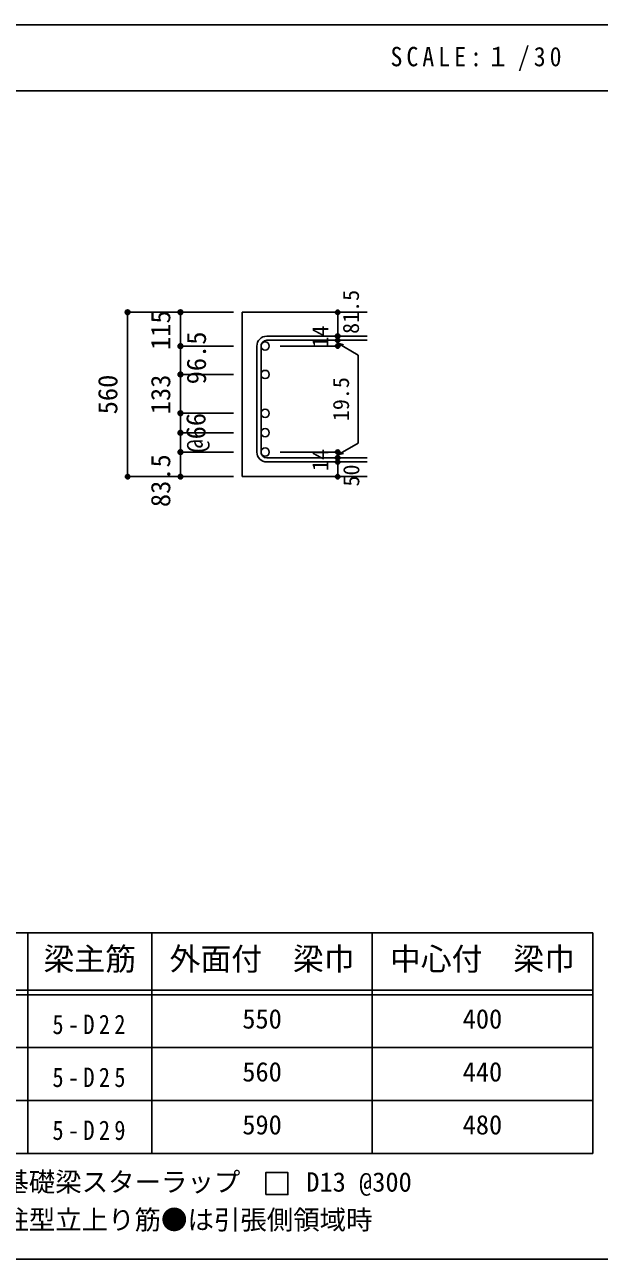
# Model space of a CAD drawing. Units: millimetres at full size, sheet at 1:30, with parts at other scales. Extents: x -5973 to 5954, y -4195 to 4201.
# Drawn here: x 1677 to 3633, y 3 to 4201 of the extents above; entities that cross this region are included whole.
import ezdxf
from ezdxf.enums import TextEntityAlignment as Align

# ---------------------------------------------------------------- set-up
doc = ezdxf.new("R2010")
doc.units = ezdxf.units.MM
doc.header["$LTSCALE"] = 30
doc.header["$PDMODE"] = 32
doc.header["$PDSIZE"] = 15
for name, color, linetype in [('0-1_躯体線', 2, 'Continuous'), ('0-5_基礎梁筋', 7, 'Continuous'), ('0-6_スタラップ筋', 7, 'Continuous'), ('0-D_寸法', 4, 'Continuous'), ('6-7_文字', 7, 'Continuous'), ('6-E_枠', 7, 'Continuous'), ('F-0_枠', 6, 'Continuous')]:
    doc.layers.add(name, color=color, linetype=linetype)
doc.styles.add('ＭＳ ゴシック', font='')
doc.styles.get('ＭＳ ゴシック').set_extended_font_data('MS Gothic')

msp = doc.modelspace()

# ---------------------------------------------------------------- linework, layer by layer
at = {"layer": '0-1_躯体線'}
for p, q in [((2842.44, 3223.3), (2417.44, 3223.3)), ((2417.44, 3223.3), (2417.44, 2664.3)), ((2842.44, 2664.3), (2417.44, 2664.3))]:
    msp.add_line(p, q, dxfattribs=at)
at = {"layer": '0-5_基礎梁筋', "color": 3}
for centre in [(2495.44, 3108.37), (2495.44, 3011.8), (2495.44, 2879.8), (2495.44, 2813.8), (2495.44, 2747.8)]:
    msp.add_circle(centre, 14, dxfattribs=at)
at = {"layer": '0-5_基礎梁筋'}
for p in [(2027.44, 3223.3), (2027.44, 2664.3)]:
    msp.add_point(p, dxfattribs=at)
at = {"layer": '0-6_スタラップ筋'}
for p, q in [((2467.44, 3108.37), (2467.44, 2747.8)), ((2481.44, 3108.37), (2481.44, 2747.8)), ((2842.44, 3141.87), (2500.94, 3141.87)), ((2842.44, 3127.87), (2500.94, 3127.87)), ((2842.44, 2728.3), (2500.94, 2728.3)), ((2842.44, 2714.3), (2500.94, 2714.3))]:
    msp.add_line(p, q, dxfattribs=at)
for centre, radius, start, end in [((2500.94, 3108.37), 33.5, 90, 180), ((2500.94, 3108.37), 19.5, 90, 180), ((2500.94, 2747.8), 33.5, 180, 270), ((2500.94, 2747.8), 19.5, 180, 270)]:
    msp.add_arc(centre, radius, start, end, dxfattribs=at)
at = {"layer": '0-D_寸法'}
for p, q in [((2027.44, 3223.3), (2207.44, 3223.3)), ((2027.44, 3223.3), (2207.44, 3223.3)), ((2027.44, 2664.3), (2027.44, 3223.3)), ((2207.44, 3223.3), (2387.44, 3223.3)), ((2207.44, 3223.3), (2387.44, 3223.3)), ((2207.44, 3108.37), (2207.44, 3223.3)), ((2207.44, 3108.37), (2387.44, 3108.37)), ((2207.44, 3108.37), (2207.44, 3011.8)), ((2742.44, 3108.37), (2546.35, 3108.37)), ((2742.44, 3127.87), (2742.44, 3141.87)), ((2742.44, 3127.87), (2742.44, 3108.37)), ((2742.44, 3118.12), (2761.76, 3112.94)), ((2742.44, 3118.12), (2812.5, 3077.67)), ((2812.5, 3077.67), (2812.5, 2778.5)), ((2207.44, 3011.8), (2387.44, 3011.8)), ((2207.44, 3011.8), (2387.44, 3011.8)), ((2207.44, 3011.8), (2207.44, 2879.8)), ((2207.44, 2879.8), (2387.44, 2879.8)), ((2207.44, 2879.8), (2387.44, 2879.8)), ((2207.44, 2813.8), (2387.44, 2813.8)), ((2742.44, 2738.05), (2812.5, 2778.5)), ((2207.44, 2747.8), (2387.44, 2747.8)), ((2742.44, 2747.8), (2546.35, 2747.8)), ((2742.44, 2728.3), (2742.44, 2747.8)), ((2742.44, 2738.05), (2761.76, 2743.23)), ((2742.44, 2714.3), (2742.44, 2728.3)), ((2742.44, 2664.3), (2742.44, 2714.3)), ((2027.44, 2664.3), (2207.44, 2664.3)), ((2207.44, 2664.3), (2387.44, 2664.3))]:
    msp.add_line(p, q, dxfattribs=at)
for points in [[(2742.44, 3223.3), (2742.44, 3141.87), (2742.44, 3223.3)], [(2207.44, 2879.8), (2207.44, 2747.8), (2207.44, 2664.3)]]:
    msp.add_lwpolyline(points, dxfattribs=at)
for centre, radius in [((2027.44, 3223.3), 8), ((2027.44, 3223.3), 7.2), ((2027.44, 3223.3), 6.4), ((2027.44, 3223.3), 5.6), ((2027.44, 3223.3), 4.8), ((2027.44, 3223.3), 4), ((2027.44, 3223.3), 3.2), ((2027.44, 3223.3), 2.4), ((2027.44, 3223.3), 1.6), ((2027.44, 3223.3), 0.8), ((2207.44, 3223.3), 8), ((2207.44, 3223.3), 7.2), ((2207.44, 3223.3), 6.4), ((2207.44, 3223.3), 5.6), ((2207.44, 3223.3), 4.8), ((2207.44, 3223.3), 4), ((2207.44, 3223.3), 3.2), ((2207.44, 3223.3), 2.4), ((2207.44, 3223.3), 1.6), ((2207.44, 3223.3), 0.8), ((2742.44, 3223.3), 4), ((2742.44, 3223.3), 3.6), ((2742.44, 3223.3), 3.2), ((2742.44, 3223.3), 2.8), ((2742.44, 3223.3), 2.4), ((2742.44, 3223.3), 2), ((2742.44, 3223.3), 1.6), ((2742.44, 3223.3), 1.2), ((2742.44, 3223.3), 0.8), ((2742.44, 3223.3), 0.4), ((2207.44, 3108.37), 8), ((2207.44, 3108.37), 7.2), ((2207.44, 3108.37), 6.4), ((2207.44, 3108.37), 5.6), ((2207.44, 3108.37), 4.8), ((2207.44, 3108.37), 4), ((2207.44, 3108.37), 3.2), ((2207.44, 3108.37), 2.4), ((2207.44, 3108.37), 1.6), ((2207.44, 3108.37), 0.8), ((2742.44, 3141.87), 4), ((2742.44, 3127.87), 4), ((2742.44, 3108.37), 4), ((2742.44, 3141.87), 3.6), ((2742.44, 3127.87), 3.6), ((2742.44, 3108.37), 3.6), ((2742.44, 3141.87), 3.2), ((2742.44, 3127.87), 3.2), ((2742.44, 3108.37), 3.2), ((2742.44, 3141.87), 2.8), ((2742.44, 3127.87), 2.8), ((2742.44, 3108.37), 2.8), ((2742.44, 3141.87), 2.4), ((2742.44, 3127.87), 2.4), ((2742.44, 3108.37), 2.4), ((2742.44, 3141.87), 2), ((2742.44, 3127.87), 2), ((2742.44, 3108.37), 2), ((2742.44, 3141.87), 1.6), ((2742.44, 3127.87), 1.6), ((2742.44, 3108.37), 1.6), ((2742.44, 3141.87), 1.2), ((2742.44, 3127.87), 1.2), ((2742.44, 3108.37), 1.2), ((2742.44, 3141.87), 0.8), ((2742.44, 3127.87), 0.8), ((2742.44, 3108.37), 0.8), ((2742.44, 3141.87), 0.4), ((2742.44, 3127.87), 0.4), ((2742.44, 3108.37), 0.4), ((2207.44, 3011.8), 8), ((2207.44, 3011.8), 7.2), ((2207.44, 3011.8), 6.4), ((2207.44, 3011.8), 5.6), ((2207.44, 3011.8), 4.8), ((2207.44, 3011.8), 4), ((2207.44, 3011.8), 3.2), ((2207.44, 3011.8), 2.4), ((2207.44, 3011.8), 1.6), ((2207.44, 3011.8), 0.8), ((2207.44, 2879.8), 8), ((2207.44, 2879.8), 7.2), ((2207.44, 2879.8), 6.4), ((2207.44, 2879.8), 5.6), ((2207.44, 2879.8), 4.8), ((2207.44, 2879.8), 4), ((2207.44, 2879.8), 3.2), ((2207.44, 2879.8), 2.4), ((2207.44, 2879.8), 1.6), ((2207.44, 2879.8), 0.8), ((2207.44, 2813.8), 8), ((2207.44, 2813.8), 7.2), ((2207.44, 2813.8), 6.4), ((2207.44, 2813.8), 5.6), ((2207.44, 2813.8), 4.8), ((2207.44, 2813.8), 4), ((2207.44, 2813.8), 3.2), ((2207.44, 2813.8), 2.4), ((2207.44, 2813.8), 1.6), ((2207.44, 2813.8), 0.8), ((2207.44, 2747.8), 8), ((2207.44, 2747.8), 7.2), ((2207.44, 2747.8), 6.4), ((2207.44, 2747.8), 5.6), ((2207.44, 2747.8), 4.8), ((2207.44, 2747.8), 4), ((2207.44, 2747.8), 3.2), ((2207.44, 2747.8), 2.4), ((2207.44, 2747.8), 1.6), ((2207.44, 2747.8), 0.8), ((2742.44, 2747.8), 4), ((2742.44, 2728.3), 4), ((2742.44, 2747.8), 3.6), ((2742.44, 2728.3), 3.6), ((2742.44, 2747.8), 3.2), ((2742.44, 2728.3), 3.2), ((2742.44, 2747.8), 2.8), ((2742.44, 2728.3), 2.8), ((2742.44, 2747.8), 2.4), ((2742.44, 2728.3), 2.4), ((2742.44, 2747.8), 2), ((2742.44, 2728.3), 2), ((2742.44, 2747.8), 1.6), ((2742.44, 2728.3), 1.6), ((2742.44, 2747.8), 1.2), ((2742.44, 2728.3), 1.2), ((2742.44, 2747.8), 0.8), ((2742.44, 2728.3), 0.8), ((2742.44, 2747.8), 0.4), ((2742.44, 2714.3), 4), ((2742.44, 2714.3), 3.6), ((2742.44, 2714.3), 3.2), ((2742.44, 2714.3), 2.8), ((2742.44, 2714.3), 2.4), ((2742.44, 2714.3), 2), ((2742.44, 2714.3), 1.6), ((2742.44, 2714.3), 1.2), ((2742.44, 2714.3), 0.8), ((2742.44, 2728.3), 0.4), ((2742.44, 2714.3), 0.4), ((2027.44, 2664.3), 7.2), ((2027.44, 2664.3), 6.4), ((2027.44, 2664.3), 5.6), ((2027.44, 2664.3), 4.8), ((2027.44, 2664.3), 4), ((2027.44, 2664.3), 3.2), ((2027.44, 2664.3), 2.4), ((2027.44, 2664.3), 1.6), ((2027.44, 2664.3), 0.8), ((2207.44, 2664.3), 7.2), ((2207.44, 2664.3), 6.4), ((2207.44, 2664.3), 5.6), ((2207.44, 2664.3), 4.8), ((2207.44, 2664.3), 4), ((2207.44, 2664.3), 3.2), ((2207.44, 2664.3), 2.4), ((2207.44, 2664.3), 1.6), ((2207.44, 2664.3), 0.8), ((2742.44, 2664.3), 4), ((2742.44, 2664.3), 3.6), ((2742.44, 2664.3), 3.2), ((2742.44, 2664.3), 2.8), ((2742.44, 2664.3), 2.4), ((2742.44, 2664.3), 2), ((2742.44, 2664.3), 1.6), ((2742.44, 2664.3), 1.2), ((2742.44, 2664.3), 0.8), ((2742.44, 2664.3), 0.4)]:
    msp.add_circle(centre, radius, dxfattribs=at)
at = {"layer": '0-D_寸法', "color": 7}
for p in [(2027.44, 3223.3), (2207.44, 3223.3), (2742.44, 3223.3), (2742.44, 3141.87), (2207.44, 3108.37), (2207.44, 3108.37), (2742.44, 3127.87), (2742.44, 3108.37), (2207.44, 3011.8), (2207.44, 3011.8), (2207.44, 2879.8), (2207.44, 2879.8), (2207.44, 2813.8), (2207.44, 2813.8), (2207.44, 2813.8), (2207.44, 2747.8), (2207.44, 2747.8), (2207.44, 2747.8), (2742.44, 2747.8), (2742.44, 2747.8), (2742.44, 2728.3), (2742.44, 2714.3), (2027.44, 2664.3), (2207.44, 2664.3), (2742.44, 2664.3)]:
    msp.add_point(p, dxfattribs=at)
at = {"layer": '6-7_文字'}
msp.add_lwpolyline([(2497.82, 223.12), (2572.82, 223.12), (2572.82, 298.12), (2497.82, 298.12)], close=True, dxfattribs=at)
at = {"layer": '6-E_枠', "color": 3}
for p, q in [((1447.71, 1112.77), (3610.24, 1112.77)), ((3610.24, 1112.77), (3610.24, 362.77)), ((1447.71, 362.77), (3610.24, 362.77))]:
    msp.add_line(p, q, dxfattribs=at)
at = {"layer": '6-E_枠'}
for p, q in [((1687.71, 1112.77), (1687.71, 362.77)), ((2110.24, 1112.77), (2110.24, 362.77)), ((2860.24, 1112.77), (2860.24, 362.77)), ((1447.71, 917.77), (3610.24, 917.77)), ((1447.71, 902.77), (3610.24, 902.77)), ((1447.71, 722.77), (3610.24, 722.77)), ((1447.71, 542.77), (3610.24, 542.77))]:
    msp.add_line(p, q, dxfattribs=at)
at = {"layer": 'F-0_枠'}
msp.add_line((-5972.88, 4201.15), (5954.1, 4201.15), dxfattribs=at)
at = {"layer": 'F-0_枠', "color": 2}
for p, q in [((-5972.88, 3976.15), (3723.6, 3976.15)), ((3723.6, 2.95), (-5972.88, 2.95))]:
    msp.add_line(p, q, dxfattribs=at)

# ---------------------------------------------------------------- texts
at = {"layer": '0-D_寸法', "style": 'ＭＳ ゴシック'}
for s, height, p in [('81.5', 54.99, (2831.33, 3149.71)), ('115', 65.98, (2192.44, 3094.95)), ('96.5', 65.98, (2314.07, 2978.22)), ('14', 54.99, (2727.21, 3103.2)), ('560', 65.98, (2012.44, 2876.3)), ('133', 65.98, (2192.44, 2876.55)), ('19.5', 54.99, (2797.5, 2853.08)), ('@66', 65.98, (2312.44, 2746.3)), ('83.5', 65.98, (2192.44, 2560.8)), ('14', 54.99, (2727.18, 2683.62)), ('50', 54.99, (2832.44, 2630.8))]:
    msp.add_text(s, height=height, rotation=90, dxfattribs=at).set_placement(p, align=Align.BOTTOM_LEFT)
at = {"layer": '6-7_文字', "color": 2, "style": 'ＭＳ ゴシック'}
for s, p in [('梁主筋', (1741.48, 962.77)), ('外面付\u3000梁巾', (2170.24, 962.77)), ('中心付\u3000梁巾', (2920.24, 962.77))]:
    msp.add_text(s, height=76.98, dxfattribs=at).set_placement(p, align=Align.BOTTOM_LEFT)
at = {"layer": '6-7_文字', "style": 'ＭＳ ゴシック'}
for s, p in [('550', (2417.74, 767.77)), ('400', (3167.74, 767.77)), ('560', (2417.74, 587.77)), ('440', (3167.74, 587.77)), ('590', (2417.74, 407.77)), ('480', (3167.74, 407.77)), ('※ 基礎梁スターラップ     D13 @300', (1466.27, 213.19)), ('※ 柱型立上り筋●は引張側領域時', (1466.27, 84.68))]:
    msp.add_text(s, height=65.98, dxfattribs=at).set_placement(p, align=Align.BOTTOM_LEFT)
at = {"layer": '6-7_文字', "color": 2, "insert": (2922.26, 4043.65), "char_height": 65.98, "attachment_point": 7, "style": 'ＭＳ ゴシック'}
msp.add_mtext('\\T1.34;\\W0.9;SCALE:１/30', dxfattribs=at)
at = {"layer": '6-7_文字', "char_height": 65.98, "attachment_point": 7, "style": 'ＭＳ ゴシック'}
for s, insert in [('\\T1.38;\\W0.85;5-D22', (1771.48, 767.77)), ('\\T1.38;\\W0.85;5-D25', (1771.48, 587.77)), ('\\T1.38;\\W0.85;5-D29', (1771.48, 407.77))]:
    msp.add_mtext(s, dxfattribs=dict(at, insert=insert))

doc.saveas('drawing.dxf')
